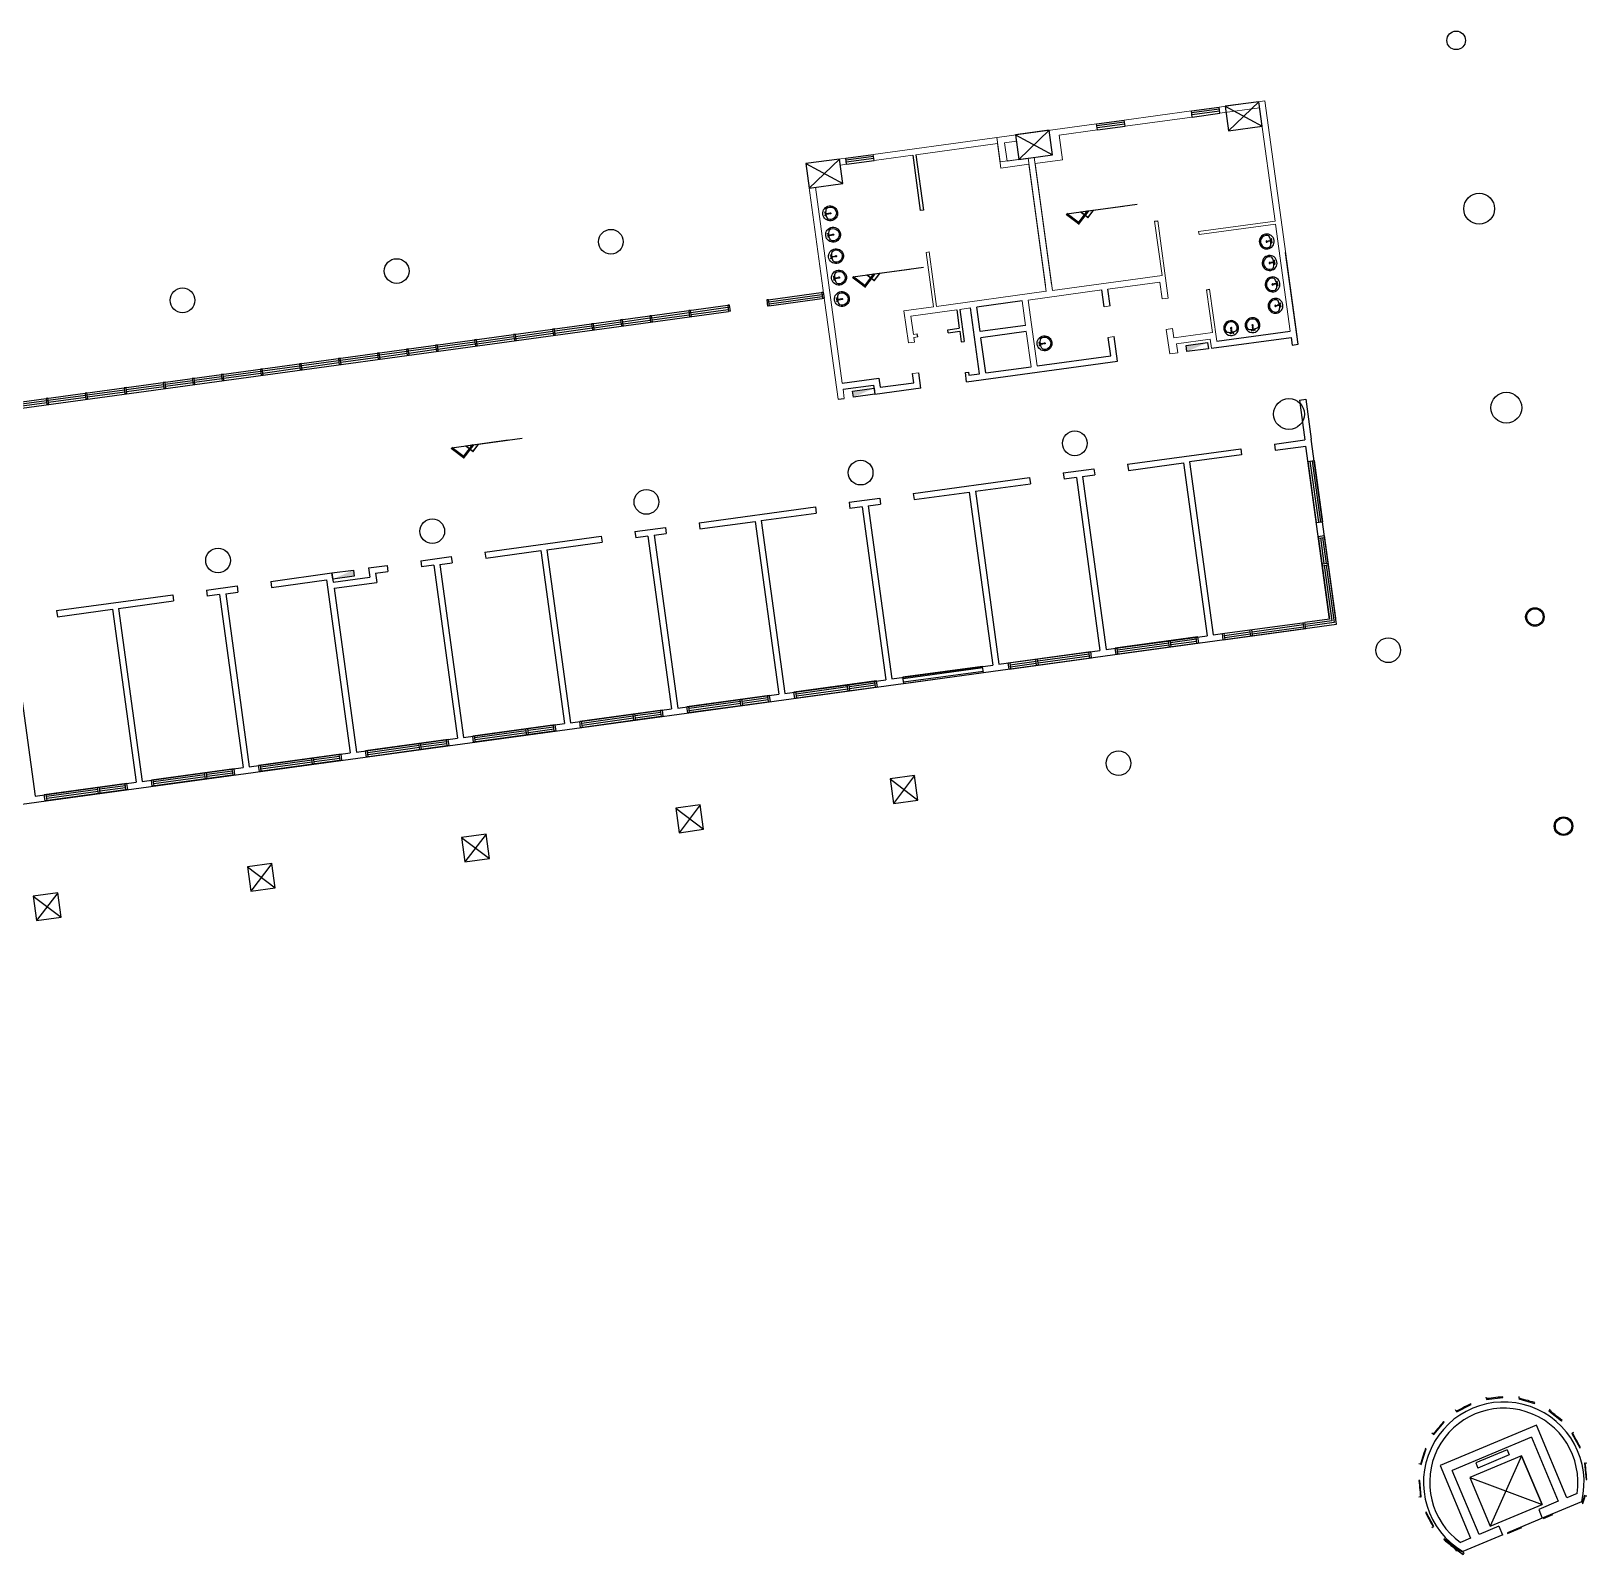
# Model space of a CAD drawing. Header units: millimetres. Extents: x 348697 to 1485586, y 7456 to 143477.
# Drawn here: x 1363323 to 1413698, y 94157 to 143477 of the extents above; entities that cross this region are included whole.
import ezdxf

# ---------------------------------------------------------------- set-up
doc = ezdxf.new("R2010")
doc.units = ezdxf.units.MM
doc.header["$LTSCALE"] = 1000
doc.header["$PDMODE"] = 1
doc.layers.get('0').update_dxf_attribs({"linetype": 'CONTINUOUS'})
for name, color, linetype in [('A—\\M+5C3C5\\M+5B4B0', 135, 'CONTINUOUS'), ('A—\\M+5C7BD\\M+5CCE5', 7, 'CONTINUOUS'), ('E1-RI-1F$0$A-EVTR', 3, 'CONTINUOUS'), ('E1-RI-1F$0$A-GLAZ', 140, 'CONTINUOUS'), ('E1-RI-1F$0$A-WALL', 7, 'CONTINUOUS'), ('E2-RI-1F$0$A-WALL', 7, 'CONTINUOUS'), ('E2-RW-12345F$0$A-WALL', 7, 'CONTINUOUS'), ('XRE0$0$A-WALL', 7, 'CONTINUOUS')]:
    doc.layers.add(name, color=color, linetype=linetype)

msp = doc.modelspace()

# ---------------------------------------------------------------- hatches: boundary and pattern name
at = {"layer": 'A—\\M+5C3C5\\M+5B4B0', "linetype": 'Continuous', "extrusion": (0, 0, -1)}
h = msp.add_hatch(dxfattribs=at)
h.set_pattern_fill('ANSI32', color=256, scale=200, angle=-150.5667, style=0)
h.set_pattern_definition([(299.43332086, (-2635093948, 266117278), (13063.92262, 7371.15499), []), (299.43332086, (-2635095846, 266110466), (13063.92262, 7371.15499), [])])
h.paths.add_polyline_path([(-1391558, 122512), (-1394134, 122864), (-1394148, 122765), (-1391572, 122412)])

# ---------------------------------------------------------------- linework, layer by layer
for p, q in [((1397823, 140476, 0), (1398715, 140597, 0)), ((1398742, 140399, 0), (1398715, 140597, 0)), ((1400895, 140895, 0), (1401786, 141017, 0)), ((1400922, 140697, 0), (1400895, 140895, 0)), ((1401795, 140951, 0), (1400904, 140829, 0)), ((1401804, 140885, 0), (1400913, 140763, 0)), ((1400922, 140697, 0), (1401813, 140819, 0)), ((1401813, 140819, 0), (1401786, 141017, 0)), ((1397850, 140277, 0), (1397823, 140476, 0)), ((1398724, 140531, 0), (1397832, 140410, 0)), ((1398733, 140465, 0), (1397841, 140343, 0)), ((1397850, 140277, 0), (1398742, 140399, 0)), ((1389700, 139365, 0), (1390591, 139487, 0)), ((1389727, 139167, 0), (1389700, 139365, 0)), ((1390600, 139421, 0), (1389709, 139299, 0)), ((1390609, 139355, 0), (1389718, 139233, 0)), ((1389727, 139167, 0), (1390618, 139289, 0)), ((1390618, 139289, 0), (1390591, 139487, 0)), ((1389034, 137570), (1389144, 137584)), ((1389036, 137551), (1389146, 137565)), ((1389129, 136877), (1389239, 136890)), ((1389131, 136858), (1389241, 136871)), ((1403489, 136700, 0), (1403379, 136683, 0)), ((1403492, 136681, 0), (1403382, 136664, 0)), ((1389224, 136183), (1389334, 136196)), ((1389226, 136164), (1389336, 136178)), ((1403584, 136006, 0), (1403474, 135989, 0)), ((1403586, 135988, 0), (1403477, 135971, 0)), ((1389318, 135490), (1389428, 135503)), ((1389321, 135471), (1389431, 135484)), ((1403678, 135313, 0), (1403569, 135296, 0)), ((1403681, 135294, 0), (1403572, 135277, 0)), ((1389413, 134796), (1389523, 134809)), ((1389415, 134777), (1389525, 134790)), ((1403773, 134619, 0), (1403664, 134602, 0)), ((1403776, 134600, 0), (1403666, 134584, 0)), ((1402194, 133703, 0), (1402177, 133813, 0)), ((1402213, 133706, 0), (1402196, 133816, 0)), ((1402887, 133798, 0), (1402870, 133908, 0)), ((1402906, 133801, 0), (1402889, 133910, 0)), ((1395974, 133360, 0), (1396084, 133375, 0)), ((1395977, 133341, 0), (1396086, 133356, 0)), ((1393686, 132340, 0), (1394033, 132388, 0)), ((1389453, 131560, 0), (1389652, 131587, 0))]:
    msp.add_line(p, q)
at = {"color": 1}
for p, q in [((1396844, 137564), (1399138, 137878)), ((1397303, 137627), (1398679, 137815)), ((1389925, 135523), (1392218, 135837)), ((1390383, 135586), (1391760, 135774)), ((1376931, 129992), (1379225, 130306)), ((1377390, 130055), (1378766, 130243))]:
    msp.add_line(p, q, dxfattribs=at)
at = {"elevation": 0}
for points in [[(1403074, 141193), (1401985, 141044), (1402093, 140252), (1403183, 140401)], [(1396287, 140266), (1395198, 140117), (1395306, 139324), (1396396, 139473)], [(1389501, 139338), (1388411, 139189), (1388519, 138396), (1389609, 138545)], [(1401415, 133396), (1401442, 133198), (1400749, 133103), (1400721, 133302)], [(1390615, 131920), (1390642, 131722), (1389949, 131627), (1389922, 131825)], [(1391925, 119382), (1391133, 119274), (1391241, 118481), (1392034, 118590)], [(1384990, 118434), (1384197, 118326), (1384306, 117533), (1385098, 117642)], [(1378054, 117486), (1377262, 117378), (1377370, 116586), (1378163, 116694)], [(1371119, 116538), (1370326, 116430), (1370435, 115638), (1371227, 115746)], [(1364183, 115590), (1363391, 115482), (1363499, 114690), (1364292, 114798)]]:
    msp.add_lwpolyline(points, close=True, dxfattribs=at)
at = {"color": 1}
for points, const_width in [([(1396844, 137564), (1397243, 137262), (1397545, 137660)], 83.3), ([(1397303, 137627), (1397542, 137446), (1397723, 137685)], 50), ([(1389925, 135523), (1390323, 135221), (1390625, 135619)], 83.3), ([(1390383, 135586), (1390622, 135404), (1390804, 135643)], 50), ([(1376931, 129992), (1377329, 129690), (1377632, 130088)], 83.3), ([(1377390, 130055), (1377629, 129874), (1377810, 130113)], 50)]:
    msp.add_lwpolyline(points, dxfattribs=dict(at, const_width=const_width))
msp.add_lwpolyline([(1373091, 125740), (1373063, 125938), (1373757, 126033), (1373784, 125835)], close=True)
for centre, radius in [((1409465, 143177, 0), 300), ((1410209, 137728, 0), 500), ((1382095, 136660, 0), 400), ((1375159, 135712, 0), 400), ((1368224, 134764, 0), 400), ((1404052, 131083, 0), 500), ((1411090, 131287, 0), 500), ((1397117, 130135, 0), 400), ((1390182, 129187, 0), 400), ((1383246, 128239, 0), 400), ((1376311, 127291, 0), 400), ((1369375, 126343, 0), 400), ((1412015, 124515, 0), 300), ((1412015, 124515, 0), 265), ((1407264, 123438, 0), 400), ((1398532, 119781, 0), 400), ((1412941, 117743, 0), 300), ((1412941, 117743, 0), 265)]:
    msp.add_circle(centre, radius)
at = {"extrusion": (0, 0, -1)}
for centre, radius, start, end in [((-1389196, 137580), 241, -96.809, 83.191), ((-1389029, 137611), 12.7, -96.809, 83.191), ((-1389035, 137561), 9.52, -96.809, 83.191), ((-1389029, 137611), 12.7, 83.191, -96.809), ((-1389041, 137510), 12.7, 83.191, -96.809), ((-1389512, 137618), 452, -5.6023, 12.3996), ((-1389512, 137618), 452, -26.0177, -8.0157), ((-1389166, 137672), 105, 23.9837, 65.3814), ((-1389196, 137580), 201, 68.4981, -82.1161), ((-1389145, 137574), 9.52, 83.191, -96.809), ((-1389196, 137580), 241, 83.191, -96.809), ((-1389196, 137580), 20.6, -96.809, 83.191), ((-1389196, 137580), 20.6, 83.191, -96.809), ((-1389041, 137510), 12.7, -96.809, 83.191), ((-1389291, 136887), 241, -96.809, 83.191), ((-1389188, 137483), 105, -78.9994, -37.6018), ((-1389607, 136924), 452, -5.6023, 12.3996), ((-1389260, 136979), 105, 23.9837, 65.3814), ((-1389291, 136887), 201, 68.4981, -82.1161), ((-1389291, 136887), 241, 83.191, -96.809), ((-1389124, 136918), 12.7, -96.809, 83.191), ((-1389130, 136867), 9.52, -96.809, 83.191), ((-1389124, 136918), 12.7, 83.191, -96.809), ((-1389136, 136817), 12.7, -96.809, 83.191), ((-1389136, 136817), 12.7, 83.191, -96.809), ((-1389607, 136924), 452, -26.0177, -8.0157), ((-1389283, 136790), 105, -78.9994, -37.6018), ((-1389240, 136881), 9.52, 83.191, -96.809), ((-1389291, 136887), 20.6, -96.809, 83.191), ((-1389291, 136887), 20.6, 83.191, -96.809), ((-1389385, 136193), 241, -96.809, 83.191), ((-1389219, 136224), 12.7, -96.809, 83.191), ((-1389225, 136174), 9.52, -96.809, 83.191), ((-1389219, 136224), 12.7, 83.191, -96.809), ((-1389231, 136123), 12.7, -96.809, 83.191), ((-1389231, 136123), 12.7, 83.191, -96.809), ((-1389701, 136231), 452, -5.6023, 12.3996), ((-1389701, 136231), 452, -26.0177, -8.0157), ((-1389355, 136285), 105, 23.9837, 65.3814), ((-1389378, 136096), 105, -78.9994, -37.6018), ((-1389385, 136193), 201, 68.4981, -82.1161), ((-1389335, 136187), 9.52, 83.191, -96.809), ((-1389385, 136193), 241, 83.191, -96.809), ((-1389385, 136193), 20.6, -96.809, 83.191), ((-1389385, 136193), 20.6, 83.191, -96.809), ((-1389480, 135499), 241, -96.809, 83.191), ((-1389313, 135531), 12.7, -96.809, 83.191), ((-1389313, 135531), 12.7, 83.191, -96.809), ((-1389796, 135537), 452, -5.6023, 12.3996), ((-1389450, 135592), 105, 23.9837, 65.3814), ((-1389480, 135499), 201, 68.4981, -82.1161), ((-1389480, 135499), 241, 83.191, -96.809), ((-1389480, 135499), 20.6, -96.809, 83.191), ((-1389480, 135499), 20.6, 83.191, -96.809), ((-1389319, 135480), 9.52, -96.809, 83.191), ((-1389325, 135430), 12.7, -96.809, 83.191), ((-1389575, 134806), 241, -96.809, 83.191), ((-1389325, 135430), 12.7, 83.191, -96.809), ((-1389796, 135537), 452, -26.0177, -8.0157), ((-1389473, 135403), 105, -78.9994, -37.6018), ((-1389429, 135493), 9.52, 83.191, -96.809), ((-1389575, 134806), 201, 68.4981, -82.1161), ((-1389575, 134806), 241, 83.191, -96.809), ((-1389408, 134837), 12.7, -96.809, 83.191), ((-1389414, 134787), 9.52, -96.809, 83.191), ((-1389408, 134837), 12.7, 83.191, -96.809), ((-1389420, 134736), 12.7, -96.809, 83.191), ((-1389420, 134736), 12.7, 83.191, -96.809), ((-1389891, 134844), 452, -5.6023, 12.3996), ((-1389891, 134844), 452, -26.0177, -8.0157), ((-1389545, 134898), 105, 23.9837, 65.3814), ((-1389567, 134709), 105, -78.9994, -37.6018), ((-1389524, 134800), 9.52, 83.191, -96.809), ((-1389575, 134806), 20.6, -96.809, 83.191), ((-1389575, 134806), 20.6, 83.191, -96.809), ((-1396136, 133372, 0), 241, -97.784, 82.216), ((-1396451, 133415, 0), 452, -6.5773, 11.4246), ((-1396104, 133464, 0), 105, 23.0087, 64.4064), ((-1396136, 133372, 0), 201, 67.5231, -83.0911), ((-1396136, 133372, 0), 241, 82.216, -97.784), ((-1395968, 133401, 0), 12.7, -97.784, 82.216), ((-1395975, 133350, 0), 9.52, -97.784, 82.216), ((-1395968, 133401, 0), 12.7, 82.216, -97.784), ((-1395982, 133300, 0), 12.7, -97.784, 82.216), ((-1395982, 133300, 0), 12.7, 82.216, -97.784), ((-1396451, 133415, 0), 452, -26.9927, -8.9907), ((-1396130, 133275, 0), 105, -79.9744, -38.5768), ((-1396085, 133365, 0), 9.52, 82.216, -97.784), ((-1396136, 133372, 0), 20.6, -97.784, 82.216), ((-1396136, 133372, 0), 20.6, 82.216, -97.784)]:
    msp.add_arc(centre, radius, start, end, dxfattribs=at)
for centre, radius, start, end in [((1403330, 136666, 0), 241, 98.7565, -81.2435), ((1403330, 136666, 0), 201, 84.0636, -66.5506), ((1403330, 136666, 0), 241, -81.2435, 98.7565), ((1403330, 136666, 0), 20.6, 98.7565, -81.2435), ((1403330, 136666, 0), 20.6, -81.2435, 98.7565), ((1403335, 136763, 0), 105, 39.5492, 80.9469), ((1403381, 136674, 0), 9.52, 98.7565, -81.2435), ((1403364, 136575, 0), 105, -63.4339, -22.0362), ((1403016, 136617, 0), 452, 9.9632, 27.9651), ((1403016, 136617, 0), 452, -10.4521, 7.5498), ((1403482, 136741, 0), 12.7, 98.7565, -81.2435), ((1403482, 136741, 0), 12.7, -81.2435, 98.7565), ((1403498, 136640, 0), 12.7, 98.7565, -81.2435), ((1403490, 136690, 0), 9.52, -81.2435, 98.7565), ((1403498, 136640, 0), 12.7, -81.2435, 98.7565), ((1403425, 135972, 0), 241, 98.7565, -81.2435), ((1403425, 135972, 0), 201, 84.0636, -66.5506), ((1403425, 135972, 0), 241, -81.2435, 98.7565), ((1403429, 136069, 0), 105, 39.5492, 80.9469), ((1403110, 135924, 0), 452, 9.9632, 27.9651), ((1403577, 136047, 0), 12.7, 98.7565, -81.2435), ((1403577, 136047, 0), 12.7, -81.2435, 98.7565), ((1403520, 135279, 0), 241, 98.7565, -81.2435), ((1403425, 135972, 0), 20.6, 98.7565, -81.2435), ((1403425, 135972, 0), 20.6, -81.2435, 98.7565), ((1403475, 135980, 0), 9.52, 98.7565, -81.2435), ((1403520, 135279, 0), 241, -81.2435, 98.7565), ((1403458, 135881, 0), 105, -63.4339, -22.0362), ((1403110, 135924, 0), 452, -10.4521, 7.5498), ((1403593, 135947, 0), 12.7, 98.7565, -81.2435), ((1403585, 135997, 0), 9.52, -81.2435, 98.7565), ((1403593, 135947, 0), 12.7, -81.2435, 98.7565), ((1403520, 135279, 0), 201, 84.0636, -66.5506), ((1403520, 135279, 0), 20.6, 98.7565, -81.2435), ((1403520, 135279, 0), 20.6, -81.2435, 98.7565), ((1403524, 135376, 0), 105, 39.5492, 80.9469), ((1403570, 135287, 0), 9.52, 98.7565, -81.2435), ((1403553, 135187, 0), 105, -63.4339, -22.0362), ((1403205, 135230, 0), 452, 9.9632, 27.9651), ((1403205, 135230, 0), 452, -10.4521, 7.5498), ((1403672, 135354, 0), 12.7, 98.7565, -81.2435), ((1403672, 135354, 0), 12.7, -81.2435, 98.7565), ((1403688, 135253, 0), 12.7, 98.7565, -81.2435), ((1403680, 135303, 0), 9.52, -81.2435, 98.7565), ((1403688, 135253, 0), 12.7, -81.2435, 98.7565), ((1403615, 134585, 0), 241, 98.7565, -81.2435), ((1403615, 134585, 0), 201, 84.0636, -66.5506), ((1403615, 134585, 0), 241, -81.2435, 98.7565), ((1403615, 134585, 0), 20.6, 98.7565, -81.2435), ((1403615, 134585, 0), 20.6, -81.2435, 98.7565), ((1403619, 134682, 0), 105, 39.5492, 80.9469), ((1403665, 134593, 0), 9.52, 98.7565, -81.2435), ((1403300, 134537, 0), 452, 9.9632, 27.9651), ((1403300, 134537, 0), 452, -10.4521, 7.5498), ((1403767, 134660, 0), 12.7, 98.7565, -81.2435), ((1403767, 134660, 0), 12.7, -81.2435, 98.7565), ((1403782, 134560, 0), 12.7, 98.7565, -81.2435), ((1403775, 134610, 0), 9.52, -81.2435, 98.7565), ((1403782, 134560, 0), 12.7, -81.2435, 98.7565), ((1402179, 133865, 0), 241, 8.7565, -171.2435), ((1402179, 133865, 0), 201, -5.9364, -156.5506), ((1402872, 133959, 0), 241, 8.7565, -171.2435), ((1402872, 133959, 0), 201, -5.9364, -156.5506), ((1403648, 134494, 0), 105, -63.4339, -22.0362), ((1402179, 133865, 0), 241, -171.2435, 8.7565), ((1402087, 133831, 0), 105, -153.4339, -112.0362), ((1402130, 134179, 0), 452, -100.4521, -82.4502), ((1402153, 133697, 0), 12.7, 8.7565, -171.2435), ((1402153, 133697, 0), 12.7, -171.2435, 8.7565), ((1402179, 133865, 0), 20.6, 8.7565, -171.2435), ((1402179, 133865, 0), 20.6, -171.2435, 8.7565), ((1402186, 133814, 0), 9.52, 8.7565, -171.2435), ((1402203, 133705, 0), 9.52, -171.2435, 8.7565), ((1402130, 134179, 0), 452, -80.0368, -62.0349), ((1402253, 133712, 0), 12.7, 8.7565, -171.2435), ((1402253, 133712, 0), 12.7, -171.2435, 8.7565), ((1402276, 133860, 0), 105, -50.4508, -9.0531), ((1402872, 133959, 0), 241, -171.2435, 8.7565), ((1402781, 133926, 0), 105, -153.4339, -112.0362), ((1402824, 134274, 0), 452, -100.4521, -82.4502), ((1402847, 133792, 0), 12.7, 8.7565, -171.2435), ((1402847, 133792, 0), 12.7, -171.2435, 8.7565), ((1402872, 133959, 0), 20.6, 8.7565, -171.2435), ((1402872, 133959, 0), 20.6, -171.2435, 8.7565), ((1402880, 133909, 0), 9.52, 8.7565, -171.2435), ((1402897, 133799, 0), 9.52, -171.2435, 8.7565), ((1402824, 134274, 0), 452, -80.0368, -62.0349), ((1402947, 133807, 0), 12.7, 8.7565, -171.2435), ((1402947, 133807, 0), 12.7, -171.2435, 8.7565), ((1402969, 133955, 0), 105, -50.4508, -9.0531)]:
    msp.add_arc(centre, radius, start, end)
at = {"color": 0}
for radius, start, end in [(2600, -13.8061, -120.6162), (2400, -8.5993, -125.823)]:
    msp.add_arc((1411007, 96505), radius, start, end, dxfattribs=at)
at = {"color": 1}
for p in [(1396894, 137988), (1397333, 137881), (1389975, 135947), (1390413, 135840), (1376981, 130416), (1377420, 130309)]:
    msp.add_point(p, dxfattribs=at)
for points in [[(1401415, 133396, 0), (1401415, 133396, 0), (1400721, 133302, 0), (1400749, 133103, 0)], [(1390615, 131920, 0), (1390615, 131920, 0), (1389922, 131825, 0), (1389949, 131627, 0)], [(1373091, 125740), (1373091, 125740), (1373784, 125835), (1373757, 126033)]]:
    msp.add_solid(points)
at = {"layer": 'A—\\M+5C3C5\\M+5B4B0'}
for p, q in [((1387186, 134783), (1388980, 135028)), ((1388982, 135028, 0), (1388923, 135020, 0)), ((1388923, 135020, 0), (1388950, 134822, 0)), ((1389009, 134830, 0), (1388982, 135028, 0)), ((1351627, 129922), (1385878, 134604)), ((1384684, 134373), (1385887, 134538)), ((1385878, 134604), (1385905, 134406)), ((1385938, 134612), (1385879, 134604)), ((1385879, 134604), (1385906, 134406)), ((1385965, 134414), (1385938, 134612)), ((1387201, 134785), (1387142, 134776)), ((1387142, 134776), (1387169, 134578)), ((1387229, 134586), (1387169, 134578)), ((1387229, 134586), (1387201, 134785)), ((1387210, 134719), (1388929, 134953)), ((1387213, 134584), (1389007, 134829)), ((1387220, 134652), (1388938, 134887)), ((1389009, 134830, 0), (1388950, 134822, 0)), ((1351654, 129724), (1385905, 134406)), ((1381529, 134008), (1381470, 134000)), ((1381470, 134000), (1381497, 133802)), ((1381556, 133810), (1381529, 134008)), ((1381538, 133943), (1382420, 134064)), ((1381547, 133877), (1382429, 133998)), ((1382470, 134138), (1382411, 134130)), ((1382411, 134130), (1382438, 133932)), ((1382497, 133940), (1382470, 134138)), ((1382479, 134072), (1383361, 134192)), ((1382488, 134006), (1383370, 134126)), ((1383412, 134267), (1383352, 134258)), ((1383352, 134258), (1383379, 134060)), ((1383439, 134068), (1383379, 134060)), ((1383439, 134068), (1383412, 134267)), ((1383421, 134201), (1384625, 134365)), ((1383430, 134134), (1384634, 134299)), ((1384675, 134439), (1384616, 134431)), ((1384616, 134431), (1384643, 134233)), ((1384702, 134241), (1384643, 134233)), ((1384702, 134241), (1384675, 134439)), ((1384693, 134307), (1385896, 134472)), ((1385965, 134414), (1385906, 134406)), ((1377748, 133425), (1378952, 133590)), ((1377758, 133359), (1378961, 133524)), ((1379003, 133664), (1378943, 133656)), ((1378943, 133656), (1378970, 133458)), ((1379030, 133466), (1379003, 133664)), ((1379012, 133598), (1380216, 133762)), ((1379021, 133532), (1380225, 133696)), ((1380266, 133836), (1380207, 133828)), ((1380207, 133828), (1380234, 133629)), ((1380293, 133637), (1380234, 133629)), ((1380293, 133637), (1380266, 133836)), ((1380275, 133771), (1381479, 133935)), ((1380284, 133705), (1381488, 133869)), ((1381556, 133810), (1381497, 133802)), ((1382497, 133940), (1382438, 133932)), ((1374594, 133060), (1374534, 133052)), ((1374534, 133052), (1374561, 132854)), ((1374621, 132862), (1374594, 133060)), ((1374603, 132995), (1375485, 133116)), ((1374612, 132929), (1375494, 133050)), ((1375535, 133189), (1375476, 133181)), ((1375476, 133181), (1375503, 132983)), ((1375562, 132991), (1375503, 132983)), ((1375562, 132991), (1375535, 133189)), ((1375544, 133124), (1376426, 133244)), ((1375553, 133058), (1376435, 133178)), ((1376476, 133319), (1376417, 133310)), ((1376417, 133310), (1376444, 133112)), ((1376503, 133120), (1376444, 133112)), ((1376503, 133120), (1376476, 133319)), ((1376485, 133253), (1377689, 133417)), ((1376494, 133186), (1377698, 133351)), ((1377739, 133491), (1377680, 133483)), ((1377680, 133483), (1377707, 133285)), ((1377767, 133293), (1377707, 133285)), ((1377767, 133293), (1377739, 133491)), ((1379030, 133466), (1378970, 133458)), ((1370804, 132542), (1370745, 132534)), ((1370745, 132534), (1370772, 132336)), ((1370831, 132344), (1370804, 132542)), ((1370813, 132477), (1372017, 132642)), ((1370822, 132411), (1372026, 132576)), ((1372067, 132715), (1372008, 132707)), ((1372008, 132707), (1372035, 132509)), ((1372094, 132517), (1372035, 132509)), ((1372094, 132517), (1372067, 132715)), ((1372076, 132650), (1373280, 132814)), ((1372085, 132584), (1373289, 132748)), ((1373331, 132888), (1373271, 132880)), ((1373271, 132880), (1373298, 132681)), ((1373358, 132689), (1373298, 132681)), ((1373358, 132689), (1373331, 132888)), ((1373339, 132823), (1374543, 132987)), ((1373349, 132757), (1374552, 132921)), ((1374621, 132862), (1374561, 132854)), ((1366404, 131875), (1367607, 132039)), ((1367658, 132113), (1367598, 132105)), ((1367598, 132105), (1367625, 131907)), ((1367685, 131915), (1367658, 132113)), ((1367667, 132047), (1368549, 132168)), ((1367676, 131981), (1368558, 132102)), ((1368599, 132242), (1368540, 132234)), ((1368540, 132234), (1368567, 132036)), ((1368626, 132044), (1368567, 132036)), ((1368626, 132044), (1368599, 132242)), ((1368608, 132176), (1369490, 132296)), ((1368617, 132110), (1369499, 132230)), ((1369541, 132370), (1369481, 132362)), ((1369481, 132362), (1369508, 132163)), ((1369568, 132171), (1369508, 132163)), ((1369568, 132171), (1369541, 132370)), ((1369550, 132305), (1370754, 132469)), ((1369559, 132239), (1370763, 132403)), ((1370831, 132344), (1370772, 132336)), ((1362614, 131357), (1363818, 131521)), ((1363868, 131595), (1363809, 131587)), ((1363809, 131587), (1363836, 131389)), ((1363895, 131397), (1363868, 131595)), ((1363877, 131529), (1365081, 131694)), ((1363886, 131463), (1365090, 131628)), ((1365131, 131768), (1365072, 131760)), ((1365072, 131760), (1365099, 131562)), ((1365158, 131570), (1365099, 131562)), ((1365158, 131570), (1365131, 131768)), ((1365140, 131702), (1366344, 131866)), ((1365149, 131636), (1366353, 131800)), ((1366395, 131941), (1366335, 131932)), ((1366335, 131932), (1366362, 131734)), ((1366422, 131742), (1366362, 131734)), ((1366422, 131742), (1366395, 131941)), ((1366413, 131808), (1367616, 131973)), ((1367685, 131915), (1367625, 131907)), ((1362623, 131290), (1363827, 131455)), ((1363895, 131397), (1363836, 131389)), ((1404665, 129552), (1404936, 127570)), ((1404731, 129561), (1405002, 127579)), ((1404797, 129570), (1405068, 127588)), ((1404864, 129579), (1405134, 127597)), ((1404997, 127124), (1405363, 124449)), ((1405005, 127065), (1405203, 127092)), ((1405071, 127074), (1405185, 126241)), ((1405137, 127083), (1405251, 126250)), ((1405195, 127151), (1405561, 124476)), ((1405119, 126232), (1405317, 126259)), ((1405127, 126173), (1405325, 126200)), ((1405193, 126182), (1405438, 124392)), ((1405259, 126191), (1405513, 124335)), ((1405363, 124449), (1404570, 124341)), ((1401895, 123975), (1404570, 124341)), ((1401922, 123777), (1404597, 124142)), ((1401982, 123785), (1401954, 123983)), ((1401964, 123917), (1402796, 124031)), ((1401973, 123851), (1402805, 123965)), ((1402814, 123899), (1402787, 124097)), ((1402873, 123907), (1402846, 124105)), ((1402855, 124039), (1404520, 124266)), ((1402864, 123973), (1404529, 124200)), ((1404538, 124134), (1404511, 124332)), ((1405438, 124392), (1404579, 124274)), ((1405513, 124335), (1404589, 124208)), ((1401103, 123867), (1398428, 123501)), ((1401130, 123668), (1398455, 123303)), ((1398514, 123311), (1398487, 123509)), ((1400161, 123671), (1398496, 123443)), ((1400170, 123604), (1398505, 123377)), ((1400179, 123538), (1400152, 123737)), ((1400238, 123547), (1400211, 123745)), ((1401052, 123792), (1400220, 123679)), ((1401061, 123726), (1400229, 123613)), ((1401070, 123660), (1401043, 123858)), ((1394960, 123027), (1397635, 123393)), ((1394987, 122829), (1397662, 123194)), ((1395046, 122837), (1395019, 123035)), ((1395028, 122969), (1395861, 123083)), ((1395037, 122903), (1395870, 123017)), ((1395879, 122951), (1395852, 123149)), ((1395938, 122959), (1395911, 123157)), ((1395920, 123091), (1397585, 123318)), ((1395929, 123025), (1397594, 123252)), ((1397603, 123186), (1397576, 123384)), ((1390699, 122445), (1388024, 122079)), ((1390667, 122238), (1390640, 122436)), ((1394128, 122913), (1391552, 122561)), ((1391579, 122363), (1391552, 122561)), ((1394134, 122864), (1391558, 122512)), ((1391572, 122412), (1394148, 122765)), ((1391579, 122363), (1394155, 122715)), ((1394155, 122715), (1394128, 122913)), ((1387232, 121971), (1384557, 121605)), ((1387199, 121764), (1387172, 121962)), ((1390727, 122246), (1388051, 121881)), ((1388111, 121889), (1388084, 122087)), ((1389757, 122249), (1388093, 122021)), ((1389766, 122182), (1388102, 121955)), ((1389775, 122116), (1389748, 122315)), ((1389835, 122125), (1389808, 122323)), ((1390649, 122370), (1389817, 122257)), ((1390658, 122304), (1389826, 122191)), ((1383763, 121500), (1381089, 121127)), ((1383713, 121426), (1382881, 121310)), ((1383731, 121294), (1383703, 121492)), ((1387259, 121772), (1384584, 121407)), ((1384643, 121415), (1384616, 121613)), ((1386290, 121775), (1384625, 121547)), ((1386299, 121709), (1384634, 121481)), ((1386308, 121642), (1386281, 121841)), ((1386367, 121651), (1386340, 121849)), ((1387181, 121896), (1386349, 121783)), ((1387190, 121830), (1386358, 121717)), ((1380296, 121023), (1377621, 120657)), ((1379432, 120703), (1379404, 120901)), ((1380246, 120948), (1379414, 120835)), ((1380264, 120816), (1380237, 121015)), ((1383790, 121302), (1381116, 120929)), ((1381176, 120937), (1381148, 121135)), ((1382821, 121302), (1381157, 121069)), ((1382830, 121236), (1381167, 121003)), ((1382840, 121170), (1382812, 121368)), ((1382899, 121178), (1382871, 121376)), ((1383722, 121360), (1382890, 121244)), ((1376827, 120552), (1374153, 120179)), ((1375904, 120222), (1375877, 120420)), ((1375964, 120230), (1375936, 120428)), ((1376777, 120478), (1375945, 120362)), ((1376786, 120412), (1375954, 120296)), ((1376796, 120346), (1376768, 120544)), ((1380323, 120824), (1377648, 120459)), ((1377708, 120467), (1377681, 120665)), ((1379354, 120827), (1377690, 120599)), ((1379363, 120761), (1377699, 120533)), ((1379372, 120694), (1379345, 120893)), ((1380255, 120882), (1379423, 120769)), ((1373361, 120075), (1370686, 119709)), ((1372437, 119746), (1372410, 119945)), ((1372496, 119755), (1372469, 119953)), ((1373310, 120000), (1372478, 119887)), ((1373319, 119934), (1372487, 119821)), ((1373328, 119868), (1373301, 120067)), ((1376855, 120354), (1374181, 119981)), ((1374240, 119989), (1374213, 120187)), ((1375886, 120354), (1374222, 120121)), ((1375895, 120288), (1374231, 120055)), ((1369893, 119601), (1367218, 119235)), ((1369920, 119402), (1367245, 119037)), ((1368951, 119405), (1367286, 119177)), ((1368969, 119272), (1368942, 119471)), ((1369028, 119281), (1369001, 119479)), ((1369842, 119526), (1369010, 119413)), ((1369852, 119460), (1369019, 119347)), ((1369861, 119394), (1369833, 119592)), ((1373388, 119876), (1370713, 119511)), ((1370772, 119519), (1370745, 119717)), ((1372419, 119879), (1370754, 119651)), ((1372428, 119813), (1370763, 119585)), ((1366425, 119127), (1363750, 118761)), ((1366452, 118928), (1363777, 118563)), ((1365483, 118931), (1363819, 118703)), ((1365501, 118798), (1365474, 118997)), ((1365561, 118807), (1365533, 119005)), ((1366375, 119052), (1365542, 118939)), ((1366384, 118986), (1365552, 118873)), ((1366393, 118920), (1366366, 119119)), ((1367304, 119045), (1367277, 119243)), ((1368960, 119338), (1367295, 119111)), ((1363837, 118571), (1363809, 118769)), ((1365492, 118865), (1363828, 118637))]:
    msp.add_line(p, q, dxfattribs=at)
at = {"layer": 'A—\\M+5C7BD\\M+5CCE5'}
for p, q in [((1404349, 133344), (1403942, 136316)), ((1404117, 133564, 0), (1404151, 133317)), ((1404151, 133317), (1404349, 133344)), ((1404394, 131533), (1404593, 131560)), ((1404394, 131533), (1404570, 130245)), ((1404593, 131560), (1404769, 130272)), ((1403580, 130110), (1404570, 130245)), ((1403580, 130110), (1403607, 129912)), ((1403607, 129912), (1404598, 130047)), ((1405363, 124449), (1404598, 130047)), ((1405588, 124278), (1404769, 130272)), ((1398824, 129460), (1402490, 129961)), ((1398851, 129261), (1400634, 129505)), ((1400634, 129505), (1401400, 123907)), ((1402517, 129763), (1400833, 129532)), ((1400833, 129532), (1401598, 123934)), ((1402490, 129961), (1402517, 129763)), ((1404665, 129552), (1404863, 129579)), ((1391888, 128512), (1395653, 129026)), ((1395653, 129026), (1395681, 128828)), ((1396743, 129175), (1397734, 129311)), ((1396743, 129175), (1396770, 128977)), ((1397167, 129031), (1396770, 128977)), ((1397167, 129031), (1397932, 123433)), ((1397365, 129058), (1397761, 129112)), ((1397365, 129058), (1398130, 123460)), ((1397734, 129311), (1397761, 129112)), ((1398824, 129460), (1398851, 129261)), ((1391888, 128512), (1391916, 128313)), ((1391916, 128313), (1393699, 128557)), ((1393699, 128557), (1394464, 122959)), ((1393897, 128584), (1395681, 128828)), ((1393897, 128584), (1394662, 122986)), ((1384953, 127563), (1388718, 128078)), ((1388718, 128078), (1388745, 127880)), ((1389808, 128227), (1390799, 128363)), ((1389808, 128227), (1389835, 128029)), ((1390231, 128083), (1389835, 128029)), ((1390231, 128083), (1390996, 122485)), ((1390429, 128110), (1390826, 128164)), ((1390429, 128110), (1391195, 122512)), ((1390799, 128363), (1390826, 128164)), ((1384953, 127563), (1384980, 127365)), ((1384980, 127365), (1386763, 127609)), ((1386763, 127609), (1387529, 122011)), ((1386962, 127636), (1388745, 127880)), ((1386962, 127636), (1387727, 122038)), ((1404936, 127570), (1405134, 127597)), ((1378017, 126616), (1381782, 127130)), ((1381782, 127130), (1381809, 126932)), ((1382872, 127279), (1383863, 127414)), ((1382872, 127279), (1382899, 127081)), ((1383296, 127135), (1382899, 127081)), ((1383296, 127135), (1384061, 121537)), ((1383494, 127162), (1383890, 127216)), ((1383494, 127162), (1384259, 121564)), ((1383863, 127414), (1383890, 127216)), ((1404997, 127124), (1405195, 127151)), ((1375937, 126331), (1376928, 126467)), ((1376928, 126467), (1376955, 126268)), ((1378017, 126616), (1378044, 126417)), ((1378044, 126417), (1379828, 126661)), ((1379828, 126661), (1380593, 121063)), ((1380026, 126688), (1381809, 126932)), ((1380026, 126688), (1380791, 121090)), ((1371082, 125668), (1373063, 125938)), ((1373063, 125938), (1373104, 125641)), ((1374252, 126101), (1374847, 126182)), ((1374252, 126101), (1374293, 125804)), ((1374478, 125930), (1374874, 125984)), ((1374847, 126182), (1374874, 125984)), ((1375937, 126331), (1375964, 126133)), ((1376360, 126187), (1375964, 126133)), ((1376360, 126187), (1377125, 120589)), ((1376558, 126214), (1376955, 126268)), ((1376558, 126214), (1377324, 120616)), ((1369001, 125383), (1369992, 125519)), ((1369992, 125519), (1370019, 125320)), ((1371082, 125668), (1371109, 125469)), ((1371109, 125469), (1372892, 125713)), ((1372892, 125713), (1373658, 120115)), ((1373104, 125641), (1374293, 125804)), ((1373131, 125443), (1374518, 125633)), ((1373131, 125443), (1373856, 120142)), ((1374478, 125930), (1374518, 125633)), ((1364146, 124719), (1367911, 125234)), ((1366155, 124792), (1367938, 125036)), ((1367911, 125234), (1367938, 125036)), ((1369001, 125383), (1369028, 125185)), ((1369425, 125239), (1369028, 125185)), ((1369425, 125239), (1370190, 119641)), ((1369623, 125266), (1370019, 125320)), ((1369623, 125266), (1370388, 119668)), ((1364146, 124719), (1364173, 124521)), ((1364173, 124521), (1365957, 124765)), ((1365957, 124765), (1366722, 119167)), ((1366155, 124792), (1366920, 119194)), ((1356049, 117506), (1405588, 124278)), ((1362687, 124318), (1363452, 118720)), ((1401598, 123934), (1401895, 123975)), ((1394662, 122986), (1397932, 123433)), ((1398130, 123460), (1401400, 123907)), ((1391195, 122512), (1394464, 122959)), ((1387727, 122038), (1390996, 122485)), ((1384259, 121564), (1387529, 122011)), ((1380791, 121090), (1384061, 121537)), ((1377324, 120616), (1380593, 121063)), ((1373856, 120142), (1377125, 120589)), ((1370388, 119668), (1373658, 120115)), ((1366920, 119194), (1370190, 119641)), ((1363452, 118720), (1366722, 119167))]:
    msp.add_line(p, q, dxfattribs=at)
at = {"layer": 'Defpoints'}
for p, q in [((1402093, 140252, 0), (1403074, 141193, 0)), ((1401985, 141044, 0), (1403183, 140401, 0)), ((1395198, 140117, 0), (1396396, 139473, 0)), ((1395306, 139324, 0), (1396287, 140266, 0)), ((1388411, 139189, 0), (1389609, 138545, 0)), ((1388519, 138396, 0), (1389501, 139338, 0))]:
    msp.add_line(p, q, dxfattribs=at)
at = {"layer": 'Defpoints', "elevation": 0}
for points in [[(1391133, 119274), (1392034, 118590)], [(1391925, 119382), (1391241, 118481)], [(1384990, 118434), (1384306, 117533)], [(1384197, 118326), (1385098, 117642)], [(1377262, 117378), (1378163, 116694)], [(1378054, 117486), (1377370, 116586)], [(1370326, 116430), (1371227, 115746)], [(1371119, 116538), (1370435, 115638)], [(1363391, 115482), (1364292, 114798)], [(1364183, 115590), (1363499, 114690)]]:
    msp.add_lwpolyline(points, dxfattribs=at)
at = {"layer": 'E1-RI-1F$0$A-EVTR', "color": 40}
for p, q in [((1411585, 97368), (1409904, 96662)), ((1411114, 97561), (1410097, 97133)), ((1411184, 97395), (1410166, 96967)), ((1411585, 97368), (1410567, 95084)), ((1411114, 97561), (1411184, 97395)), ((1411585, 97368), (1412248, 95790)), ((1412248, 95790), (1411585, 97368)), ((1410097, 97133), (1410166, 96967)), ((1409904, 96662), (1412248, 95790)), ((1409904, 96662), (1410567, 95084)), ((1410567, 95084), (1412248, 95790))]:
    msp.add_line(p, q, dxfattribs=at)
at = {"layer": 'E1-RI-1F$0$A-GLAZ', "color": 55}
for p, q in [((1410445, 99214), (1410434, 99266)), ((1411501, 99234), (1411510, 99285)), ((1409470, 98805), (1409442, 98849)), ((1412482, 98843), (1412511, 98887)), ((1408717, 98064), (1408674, 98094)), ((1413236, 98103), (1413280, 98133)), ((1408310, 97090), (1408258, 97100)), ((1413645, 97129), (1413697, 97140)), ((1408310, 96034), (1408259, 96023)), ((1413646, 96073), (1413698, 96063)), ((1408719, 95060), (1408676, 95030)), ((1409473, 94320), (1409445, 94276)), ((1409687, 94157), (1409475, 94322))]:
    msp.add_line(p, q, dxfattribs=at)
at = {"layer": 'E1-RI-1F$0$A-GLAZ'}
for p, q in [((1410451, 99188), (1410972, 99249)), ((1410972, 99249), (1410972, 99274)), ((1409470, 98805), (1409485, 98782)), ((1409485, 98782), (1409952, 99024)), ((1409952, 99024), (1409942, 99048)), ((1410445, 99214), (1410451, 99188)), ((1411501, 99234), (1411496, 99207)), ((1411496, 99207), (1412001, 99062)), ((1412001, 99062), (1412010, 99085)), ((1412482, 98843), (1412467, 98820)), ((1412467, 98820), (1412877, 98491)), ((1408740, 98049), (1409076, 98453)), ((1409076, 98453), (1409059, 98470)), ((1412877, 98491), (1412894, 98509)), ((1408717, 98064), (1408740, 98049)), ((1413236, 98103), (1413213, 98088)), ((1413213, 98088), (1413464, 97626)), ((1408337, 97085), (1408490, 97587)), ((1408490, 97587), (1408467, 97596)), ((1413464, 97626), (1413487, 97636)), ((1408310, 97090), (1408337, 97085)), ((1413645, 97129), (1413618, 97124)), ((1413618, 97124), (1413671, 96601)), ((1408285, 96562), (1408260, 96562)), ((1408337, 96039), (1408285, 96562)), ((1413671, 96601), (1413696, 96601)), ((1408310, 96034), (1408337, 96039)), ((1413619, 96079), (1413542, 95828)), ((1413542, 95828), (1413567, 95821)), ((1413646, 96073), (1413619, 96079)), ((1408492, 95537), (1408469, 95527)), ((1408742, 95075), (1408492, 95537)), ((1412097, 95282), (1411610, 95077)), ((1412585, 95487), (1412097, 95282)), ((1412102, 95270), (1412097, 95282)), ((1412097, 95282), (1412102, 95270)), ((1412297, 95338), (1412594, 95464)), ((1412594, 95464), (1412585, 95487)), ((1408719, 95060), (1408742, 95075)), ((1411610, 95077), (1411122, 94872)), ((1411122, 94872), (1411132, 94849)), ((1411132, 94849), (1411594, 95043)), ((1411615, 95065), (1411610, 95077)), ((1411610, 95077), (1411615, 95065)), ((1409079, 94672), (1409061, 94654)), ((1409488, 94343), (1409079, 94672)), ((1409473, 94320), (1409488, 94343)), ((1409488, 94343), (1409475, 94322)), ((1409721, 94223), (1409488, 94343)), ((1409697, 94178), (1409721, 94223))]:
    msp.add_line(p, q, dxfattribs=at)
at = {"layer": 'E1-RI-1F$0$A-GLAZ', "flags": 128}
for points in [[(1410972, 99274), (1410897, 99266), (1410821, 99257), (1410746, 99249), (1410671, 99240), (1410595, 99232), (1410520, 99223), (1410445, 99214)], [(1409942, 99048), (1409875, 99013), (1409807, 98978), (1409740, 98944), (1409673, 98909), (1409605, 98874), (1409538, 98840), (1409470, 98805)], [(1412010, 99085), (1411937, 99106), (1411865, 99127), (1411792, 99149), (1411719, 99170), (1411646, 99191), (1411574, 99212), (1411501, 99234)], [(1412894, 98509), (1412836, 98557), (1412777, 98604), (1412718, 98652), (1412659, 98700), (1412600, 98748), (1412541, 98795), (1412482, 98843)], [(1409059, 98470), (1409010, 98412), (1408961, 98354), (1408912, 98296), (1408864, 98238), (1408815, 98180), (1408766, 98122), (1408717, 98064)], [(1413487, 97636), (1413451, 97703), (1413415, 97769), (1413380, 97836), (1413344, 97903), (1413308, 97970), (1413272, 98036), (1413236, 98103)], [(1408467, 97596), (1408445, 97524), (1408422, 97452), (1408400, 97379), (1408377, 97307), (1408355, 97235), (1408332, 97162), (1408310, 97090)], [(1413696, 96601), (1413689, 96677), (1413681, 96752), (1413674, 96828), (1413667, 96903), (1413660, 96979), (1413653, 97054), (1413645, 97129)], [(1408260, 96562), (1408267, 96486), (1408274, 96411), (1408281, 96335), (1408289, 96260), (1408296, 96185), (1408303, 96109), (1408310, 96034)], [(1413567, 95821), (1413587, 95884), (1413607, 95947), (1413626, 96010), (1413646, 96073)], [(1408469, 95527), (1408504, 95461), (1408540, 95394), (1408576, 95327), (1408612, 95260), (1408648, 95193), (1408684, 95127), (1408719, 95060)], [(1409061, 94654), (1409120, 94606), (1409179, 94559), (1409238, 94511), (1409297, 94463), (1409356, 94416), (1409414, 94368), (1409473, 94320)], [(1409475, 94322), (1409530, 94286), (1409586, 94250), (1409642, 94214), (1409697, 94178)]]:
    msp.add_lwpolyline(points, dxfattribs=at)
at = {"layer": 'E1-RI-1F$0$A-WALL', "color": 0}
for p, q in [((1412062, 98358), (1408946, 97049)), ((1411902, 97966), (1409339, 96889)), ((1411902, 97966), (1412773, 95891)), ((1408946, 97049), (1409934, 94698)), ((1410210, 94814), (1409339, 96889)), ((1412773, 95891), (1412137, 95624)), ((1412240, 95342), (1413532, 95885)), ((1412137, 95624), (1412253, 95347)), ((1410976, 94811), (1409683, 94268)), ((1410846, 95082), (1410210, 94814)), ((1410846, 95082), (1410962, 94805)), ((1409934, 94698), (1409603, 94559))]:
    msp.add_line(p, q, dxfattribs=at)
msp.add_lwpolyline([(1413380, 96146), (1413050, 96007), (1412062, 98358)], dxfattribs=at)
at = {"layer": 'E2-RI-1F$0$A-WALL'}
for p, q in [((1401922, 123777), (1401895, 123975)), ((1404597, 124142), (1404570, 124341)), ((1398455, 123303), (1398428, 123501)), ((1401130, 123668), (1401103, 123867)), ((1394987, 122829), (1394960, 123027)), ((1397662, 123194), (1397635, 123393)), ((1390727, 122246), (1390699, 122445)), ((1387259, 121772), (1387232, 121971)), ((1388051, 121881), (1388024, 122079)), ((1383790, 121302), (1383763, 121500)), ((1384584, 121407), (1384557, 121605)), ((1380323, 120824), (1380296, 121023)), ((1381116, 120929), (1381089, 121127)), ((1376855, 120354), (1376827, 120552)), ((1377648, 120459), (1377621, 120657)), ((1373388, 119876), (1373361, 120075)), ((1374181, 119981), (1374153, 120179)), ((1369920, 119402), (1369893, 119601)), ((1370713, 119511), (1370686, 119709)), ((1366452, 118928), (1366425, 119127)), ((1367245, 119037), (1367218, 119235)), ((1363777, 118563), (1363750, 118761))]:
    msp.add_line(p, q, dxfattribs=at)
at = {"layer": 'E2-RW-12345F$0$A-WALL', "lineweight": 13}
for p, q in [((1403273, 141220, 0), (1401786, 141017, 0)), ((1401786, 141017, 0), (1403272, 141220, 0)), ((1403273, 141220, 0), (1404315, 133591, 0)), ((1400895, 140895, 0), (1398715, 140597, 0)), ((1398715, 140597, 0), (1398742, 140399, 0)), ((1398742, 140399, 0), (1400922, 140697, 0)), ((1400922, 140697, 0), (1400895, 140895, 0)), ((1401786, 141017, 0), (1401813, 140819, 0)), ((1401813, 140819, 0), (1403101, 140995, 0)), ((1403101, 140995, 0), (1403603, 137329, 0)), ((1397823, 140476, 0), (1390591, 139487, 0)), ((1396612, 140108, 0), (1397850, 140277, 0)), ((1396720, 139316, 0), (1396612, 140108, 0)), ((1397850, 140277, 0), (1397823, 140476, 0)), ((1391969, 139473, 0), (1394615, 139835, 0)), ((1394842, 139866, 0), (1395225, 139919)), ((1395522, 139959, 0), (1395522, 139959, 0)), ((1389700, 139365, 0), (1388411, 139189, 0)), ((1388411, 139189, 0), (1389027, 134681, 0)), ((1389528, 139140, 0), (1389727, 139167, 0)), ((1389727, 139167, 0), (1389700, 139365, 0)), ((1389726, 139167, 0), (1389727, 139167, 0)), ((1390618, 139289, 0), (1391870, 139460, 0)), ((1395801, 139392), (1396363, 135279)), ((1395828, 139194, 0), (1396720, 139316, 0)), ((1395828, 139194, 0), (1396390, 135081, 0)), ((1399942, 135567, 0), (1399702, 137326, 0)), ((1400143, 134838, 0), (1399801, 137340, 0)), ((1401126, 136990, 0), (1403603, 137329, 0)), ((1401139, 136891, 0), (1403616, 137230, 0)), ((1403616, 137230, 0), (1404090, 133763, 0)), ((1401126, 136990, 0), (1401139, 136891, 0)), ((1401139, 136891, 0), (1401126, 136990, 0)), ((1392300, 136314, 0), (1392399, 136328, 0)), ((1392540, 134556, 0), (1392300, 136314, 0)), ((1392639, 134569, 0), (1392399, 136328, 0)), ((1396390, 135082, 0), (1399942, 135567, 0)), ((1392639, 134569, 0), (1396192, 135055, 0)), ((1395610, 134773, 0), (1397988, 135098, 0)), ((1397929, 135090, 0), (1397988, 135098, 0)), ((1398186, 135126, 0), (1399870, 135356, 0)), ((1399870, 135356, 0), (1399945, 134811, 0)), ((1401383, 135108, 0), (1401573, 133721, 0)), ((1401482, 135121, 0), (1401712, 133438, 0)), ((1389027, 134681, 0), (1389453, 131560, 0)), ((1391585, 134425, 0), (1392540, 134556, 0)), ((1393395, 134471, 0), (1393742, 134518, 0)), ((1395412, 134746, 0), (1395520, 133953, 0)), ((1395610, 134773, 0), (1395901, 132643, 0)), ((1398261, 134581, 0), (1398062, 134554, 0)), ((1400143, 134838, 0), (1399945, 134811, 0)), ((1391585, 134425, 0), (1391727, 133385, 0)), ((1391810, 134254, 0), (1393296, 134457, 0)), ((1391810, 134254, 0), (1391891, 133660, 0)), ((1391891, 133660, 0), (1392015, 133676, 0)), ((1391905, 133560, 0), (1392029, 133577, 0)), ((1391905, 133560, 0), (1391925, 133412, 0)), ((1395547, 133755, 0), (1395703, 132616, 0)), ((1398396, 133589, 0), (1398198, 133562, 0)), ((1400279, 133847, 0), (1400080, 133820, 0)), ((1400080, 133820, 0), (1400189, 133027, 0)), ((1400319, 133549, 0), (1400279, 133847, 0)), ((1400319, 133549, 0), (1401573, 133721, 0)), ((1400411, 133360, 0), (1401501, 133509, 0)), ((1401501, 133509, 0), (1401541, 133212, 0)), ((1391925, 133412, 0), (1391727, 133385, 0)), ((1400189, 133027, 0), (1400451, 133063, 0)), ((1400411, 133360, 0), (1400451, 133063, 0)), ((1392061, 132421, 0), (1391862, 132394, 0)), ((1389611, 131884, 0), (1389652, 131586, 0))]:
    msp.add_line(p, q, dxfattribs=at)
at = {"layer": 'E2-RW-12345F$0$A-WALL'}
for p, q in [((1391870, 139460, 0), (1392114, 137672, 0)), ((1391969, 139473, 0), (1392214, 137686, 0)), ((1392214, 137686, 0), (1392114, 137672, 0)), ((1399702, 137326, 0), (1399801, 137340, 0)), ((1398062, 134554, 0), (1397988, 135098, 0)), ((1398261, 134581, 0), (1398186, 135126, 0)), ((1401383, 135108, 0), (1401482, 135121, 0)), ((1394033, 132388, 0), (1393742, 134518, 0)), ((1395412, 134746, 0), (1393940, 134545, 0)), ((1394049, 133752, 0), (1393940, 134545, 0)), ((1393296, 134457, 0), (1393377, 133863, 0)), ((1393395, 134471, 0), (1393537, 133430, 0)), ((1392029, 133577, 0), (1392015, 133676, 0)), ((1393006, 133812, 0), (1393377, 133863, 0)), ((1393020, 133713, 0), (1393006, 133812, 0)), ((1393020, 133713, 0), (1393391, 133764, 0)), ((1393391, 133764, 0), (1393438, 133417, 0)), ((1395520, 133953, 0), (1394049, 133752, 0)), ((1395547, 133755, 0), (1394076, 133554, 0)), ((1394231, 132415, 0), (1394076, 133554, 0)), ((1398279, 132968, 0), (1398198, 133562, 0)), ((1398504, 132797, 0), (1398396, 133589, 0)), ((1401541, 133212, 0), (1404117, 133564, 0)), ((1401712, 133438, 0), (1404090, 133763, 0)), ((1393438, 133417, 0), (1393537, 133430, 0)), ((1393614, 132129, 0), (1398504, 132797, 0)), ((1394231, 132415, 0), (1395703, 132616, 0)), ((1395901, 132643, 0), (1398279, 132968, 0)), ((1389584, 132083, 0), (1390773, 132245, 0)), ((1389611, 131884, 0), (1390602, 132020, 0)), ((1390602, 132020, 0), (1390642, 131723, 0)), ((1390773, 132245, 0), (1390813, 131948, 0)), ((1390813, 131948, 0), (1391903, 132097, 0)), ((1391903, 132097, 0), (1391862, 132394, 0)), ((1392128, 131925, 0), (1392061, 132421, 0)), ((1393574, 132425, 0), (1393673, 132439, 0)), ((1393614, 132129, 0), (1393574, 132425, 0)), ((1393673, 132439, 0), (1393686, 132340, 0)), ((1390642, 131723, 0), (1392128, 131926, 0))]:
    msp.add_line(p, q, dxfattribs=at)
at = {"layer": 'E2-RW-12345F$0$A-WALL', "lineweight": 13}
msp.add_lwpolyline([(1396165, 135252), (1395603, 139365), (1394696, 139241), (1394587, 140033)], dxfattribs=at)
at = {"layer": 'E2-RW-12345F$0$A-WALL', "lineweight": 13, "elevation": 0}
for points in [[(1396192, 135054), (1395630, 139167), (1394723, 139043), (1394615, 139835)], [(1395306, 139324), (1394924, 139272), (1394842, 139866)]]:
    msp.add_lwpolyline(points, dxfattribs=at)
at = {"layer": 'XRE0$0$A-WALL', "lineweight": 13}
for p, q in [((1395801, 139392), (1396363, 135279)), ((1388717, 138423), (1389584, 132083))]:
    msp.add_line(p, q, dxfattribs=at)
msp.add_lwpolyline([(1396165, 135252), (1395603, 139365), (1394696, 139241), (1394587, 140033)], dxfattribs=at)

doc.saveas('drawing.dxf')
